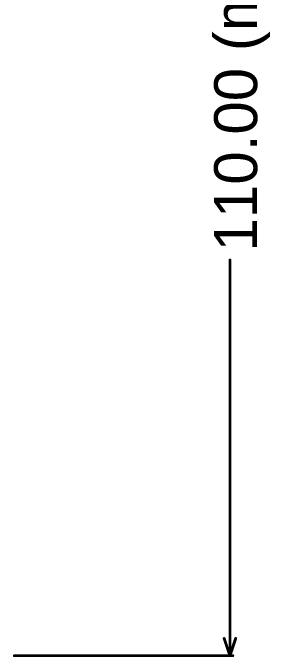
# Model space of a CAD drawing. Header units: inches. Extents: x 0 to 5271, y 0 to 5417.
# Drawn here: x 150.2 to 173, y -0.1 to 57 of the extents above; entities that cross this region are included whole.
import ezdxf

# ---------------------------------------------------------------- set-up
doc = ezdxf.new("R2010")
doc.units = ezdxf.units.IN
doc.layers.add('Dimensions', color=6, linetype='Continuous')
doc.styles.add('Arial', font='', dxfattribs={"height": 0.2})
doc.styles.get('Arial').set_extended_font_data('Arial')

msp = doc.modelspace()

# ---------------------------------------------------------------- linework, layer by layer
at = {"layer": 'Dimensions'}
for points in [[(169.418, 0, 0.254, 0.254, 0), (169.418, 35.067, 0.254, 0.254, 0)], [(168.91, 1.524, 0.254, 0.254, 0), (169.418, 0, 0.254, 0.254, 0)], [(169.418, 0, 0.254, 0.254, 0), (169.926, 1.524, 0.254, 0.254, 0)], [(150.317, 0, 0.254, 0.254, 0), (169.672, 0, 0.254, 0.254, 0)]]:
    msp.add_lwpolyline(points, format="xyseb", dxfattribs=at)
for points in [[(169.355, 35.067, 0.127, 0.127, 1), (169.482, 35.067, 0.127, 0.127, 1)], [(168.846, 1.524, 0.127, 0.127, 1), (168.974, 1.524, 0.127, 0.127, 1)], [(169.863, 1.524, 0.127, 0.127, 1), (169.989, 1.524, 0.127, 0.127, 1)], [(150.254, 0, 0.127, 0.127, 1), (150.381, 0, 0.127, 0.127, 1)], [(169.355, 0, 0.127, 0.127, 1), (169.482, 0, 0.127, 0.127, 1)], [(169.355, 0, 0.127, 0.127, 1), (169.482, 0, 0.127, 0.127, 1)], [(169.355, 0, 0.127, 0.127, 1), (169.482, 0, 0.127, 0.127, 1)], [(169.608, 0, 0.127, 0.127, 1), (169.736, 0, 0.127, 0.127, 1)]]:
    msp.add_lwpolyline(points, format="xyseb", close=True, dxfattribs=at)

# ---------------------------------------------------------------- texts
at = {"layer": 'Dimensions', "style": 'Arial'}
msp.add_text('110.00 (mm)', height=3.81, rotation=90, dxfattribs=at).set_placement((171.83, 35.829))

doc.saveas('drawing.dxf')
